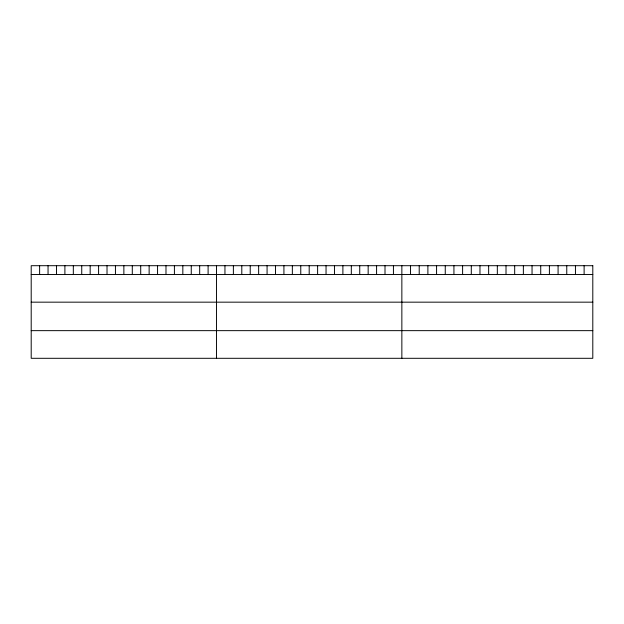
<?xml version="1.0" encoding="UTF-8"?>
<svg xmlns="http://www.w3.org/2000/svg" width="624" height="624" viewBox="0 0 624 624"><rect width="100%" height="100%" fill="white"/><g stroke="black" fill="none" stroke-linecap="round" stroke-linejoin="round"><path stroke-width="0.94" d="M31.2 274.513L592.8 274.513M31.2 302.164L592.8 302.164M31.2 330.65L592.8 330.65M584.119 265.699L584.119 274.513M575.445 265.699L575.445 274.513M566.764 265.699L566.764 274.513M558.082 265.699L558.082 274.513M549.401 265.699L549.401 274.513M540.727 265.699L540.727 274.513M532.046 265.699L532.046 274.513M523.364 265.699L523.364 274.513M514.683 265.699L514.683 274.513M506.009 265.699L506.009 274.513M497.328 265.699L497.328 274.513M488.647 265.699L488.647 274.513M479.973 265.699L479.973 274.513M471.292 265.699L471.292 274.513M462.61 265.699L462.61 274.513M453.929 265.699L453.929 274.513M445.255 265.699L445.255 274.513M436.574 265.699L436.574 274.513M427.892 265.699L427.892 274.513M419.211 265.699L419.211 274.513M410.537 265.699L410.537 274.513M401.856 265.699L401.856 358.301M393.432 265.699L393.432 274.513M385.008 265.699L385.008 274.513M376.584 265.699L376.584 274.513M368.16 265.699L368.16 274.513M359.736 265.699L359.736 274.513M351.312 265.699L351.312 274.513M342.888 265.699L342.888 274.513M334.464 265.699L334.464 274.513M326.04 265.699L326.04 274.513M317.616 265.699L317.616 274.513M309.192 265.699L309.192 274.513M300.768 265.699L300.768 274.513M292.344 265.699L292.344 274.513M283.92 265.699L283.92 274.513M275.496 265.699L275.496 274.513M267.072 265.699L267.072 274.513M258.648 265.699L258.648 274.513M250.224 265.699L250.224 274.513M241.8 265.699L241.8 274.513M233.376 265.699L233.376 274.513M224.952 265.699L224.952 274.513M216.528 265.699L216.528 358.301M208.104 265.699L208.104 274.513M199.68 265.699L199.68 274.513M191.256 265.699L191.256 274.513M182.832 265.699L182.832 274.513M174.408 265.699L174.408 274.513M165.984 265.699L165.984 274.513M157.56 265.699L157.56 274.513M149.136 265.699L149.136 274.513M140.712 265.699L140.712 274.513M132.288 265.699L132.288 274.513M123.864 265.699L123.864 274.513M115.44 265.699L115.44 274.513M107.016 265.699L107.016 274.513M98.592 265.699L98.592 274.513M90.168 265.699L90.168 274.513M81.744 265.699L81.744 274.513M73.32 265.699L73.32 274.513M64.896 265.699L64.896 274.513M56.472 265.699L56.472 274.513M48.048 265.699L48.048 274.513M39.624 265.699L39.624 274.513M592.8 265.699L31.2 265.699L31.2 358.301L592.8 358.301L592.8 265.699"/></g></svg>
